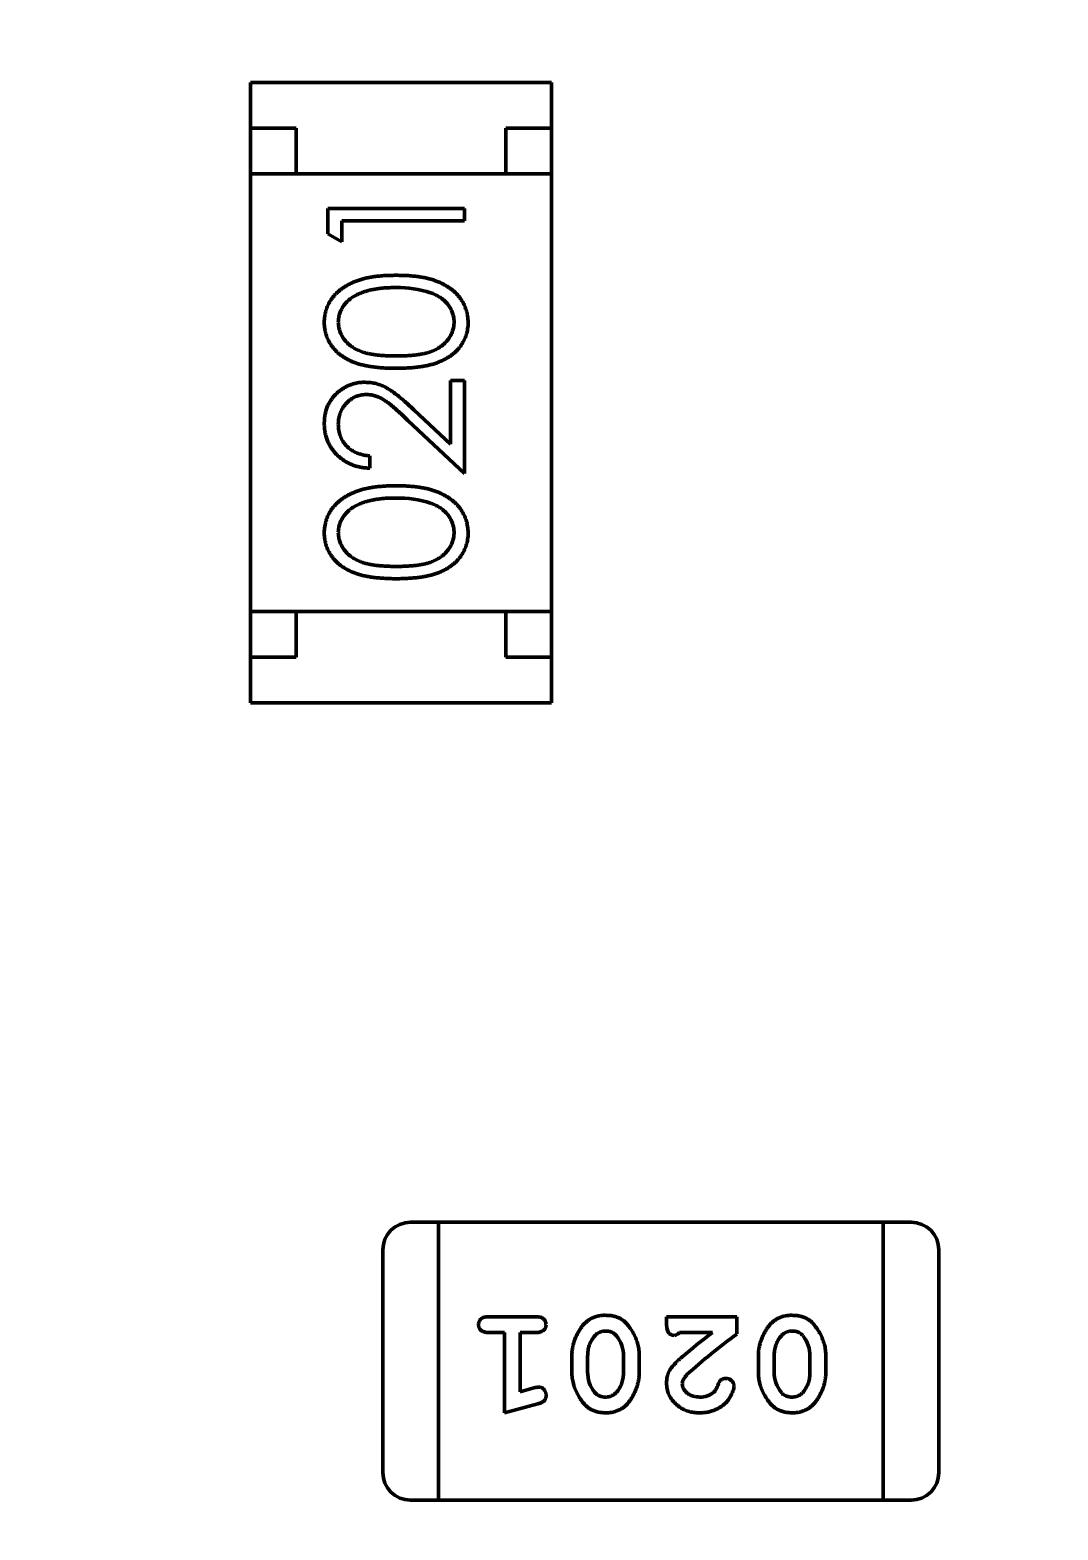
# Model space of a CAD drawing. Header units: millimetres. Extents: x 71 to 428, y 120 to 295.
# Drawn here: x 355.406 to 356.533, y 226.928 to 228.572 of the extents above; entities that cross this region are included whole.
import ezdxf

# ---------------------------------------------------------------- set-up
doc = ezdxf.new("R2010")
doc.units = ezdxf.units.MM
doc.header["$LTSCALE"] = 0.75
doc.layers.add('Visible', color=7, linetype='Continuous', lineweight=50)
doc.layers.add('尺寸标注', color=3, linetype='Continuous')
doc.styles.get("Standard").update_dxf_attribs({"font": 'arial.ttf'})
doc.dimstyles.new('Dim-ISO-25', dxfattribs={"dimtxt": 3.5, "dimasz": 3.5, "dimexe": 2.1, "dimexo": 2.1, "dimgap": 1.4, "dimtad": 1, "dimzin": 12, "dimdsep": 46, "dimtxsty": 'Standard', "dimcen": 0, "dimazin": 3, "dimtp": 0.1, "dimtm": 0.1, "dimtfac": 0.714286, "dimtmove": 0, "dimatfit": 3, "dimfxl": 1, "dimtzin": 12, "dimarcsym": 0})

# ---------------------------------------------------------------- blocks, each defined once
blk = doc.blocks.new('*D139')
at = {"color": 0, "linetype": 'ByBlock', "lineweight": -2}
for p, q in [((354.8964, 258.3129), (354.8964, 264.5936)), ((384.4004, 221.7318), (384.4004, 264.5936)), ((384.4004, 262.4936), (354.8964, 262.4936))]:
    blk.add_line(p, q, dxfattribs=at)
at = {"color": 0, "linetype": 'ByBlock'}
for points in [[(354.8964, 262.4936), (358.3964, 263.0769), (358.3964, 261.9102)], [(384.4004, 262.4936), (380.9004, 263.0769), (380.9004, 261.9102)]]:
    blk.add_solid(points, dxfattribs=at)
at = {"layer": 'Defpoints', "color": 0, "linetype": 'ByBlock'}
for p in [(354.8964, 256.2129), (384.4004, 219.6318)]:
    blk.add_point(p, dxfattribs=at)
at = {"color": 0, "linetype": 'ByBlock', "lineweight": -2, "insert": (369.6484, 265.6806), "char_height": 3.5, "attachment_point": 5}
blk.add_mtext('\\A0;29.5', dxfattribs=at)

msp = doc.modelspace()

# ---------------------------------------------------------------- linework, layer by layer
at = {"layer": 'Visible'}
for p, q in [((355.9781, 228.5148), (355.6481, 228.5148)), ((355.6481, 228.5148), (355.6481, 228.4648)), ((355.9781, 228.5148), (355.9781, 228.4648)), ((355.6481, 228.4648), (355.6481, 228.4148)), ((355.6981, 228.4648), (355.6481, 228.4648)), ((355.6981, 228.4148), (355.6981, 228.4648)), ((355.9281, 228.4648), (355.9281, 228.4148)), ((355.9781, 228.4648), (355.9281, 228.4648)), ((355.9781, 228.4148), (355.9781, 228.4648)), ((355.6481, 228.4148), (355.9781, 228.4148)), ((355.6481, 228.4148), (355.6481, 227.9348)), ((355.9281, 228.4148), (355.6981, 228.4148)), ((355.9781, 228.4148), (355.9781, 227.9348)), ((355.7328, 228.3766), (355.8828, 228.3766)), ((355.7328, 228.3489), (355.7328, 228.3766)), ((355.8828, 228.3766), (355.8828, 228.3631)), ((355.7482, 228.3631), (355.7482, 228.3401)), ((355.8828, 228.3631), (355.7482, 228.3631)), ((355.7482, 228.3401), (355.7328, 228.3489)), ((355.8674, 228.1881), (355.8828, 228.1881)), ((355.8674, 228.1183), (355.8674, 228.1881)), ((355.8828, 228.1881), (355.8828, 228.0862)), ((355.8828, 228.0862), (355.8207, 228.1444)), ((355.8273, 228.1559), (355.8674, 228.1183)), ((355.7789, 228.1054), (355.7789, 228.092)), ((355.6481, 227.9348), (355.6481, 227.8848)), ((355.6481, 227.9348), (355.9781, 227.9348)), ((355.9281, 227.9348), (355.6981, 227.9348)), ((355.6981, 227.8848), (355.6981, 227.9348)), ((355.9281, 227.9348), (355.9281, 227.8848)), ((355.9781, 227.8848), (355.9781, 227.9348)), ((355.6481, 227.8348), (355.6481, 227.8848)), ((355.6481, 227.8848), (355.6981, 227.8848)), ((355.9281, 227.8848), (355.9781, 227.8848)), ((355.9781, 227.8348), (355.9781, 227.8848)), ((355.9781, 227.8348), (355.6481, 227.8348)), ((355.8541, 227.2652), (355.8236, 227.2652)), ((355.8541, 227.2347), (355.8541, 227.2652)), ((356.3418, 227.2652), (355.8541, 227.2652)), ((355.8541, 227.2652), (355.8541, 227.2347)), ((356.3418, 227.2652), (356.3418, 227.2347)), ((356.3418, 227.2652), (356.3418, 227.2347)), ((356.3723, 227.2652), (356.3418, 227.2652)), ((355.7931, 227.2347), (355.7931, 226.9908)), ((355.8541, 227.2347), (355.8541, 226.9908)), ((355.8541, 226.9908), (355.8541, 227.2347)), ((356.3418, 226.9908), (356.3418, 227.2347)), ((356.3418, 226.9908), (356.3418, 227.2347)), ((356.4027, 226.9908), (356.4027, 227.2347)), ((355.9092, 227.1615), (355.9611, 227.1615)), ((356.1042, 227.1615), (356.1813, 227.1615)), ((356.1042, 227.1537), (356.1042, 227.1615)), ((356.1813, 227.1615), (356.1813, 227.1426)), ((355.9265, 227.1442), (355.9092, 227.1442)), ((355.9265, 227.0561), (355.9265, 227.1442)), ((355.9438, 227.1442), (355.9438, 227.0793)), ((355.9611, 227.1442), (355.9438, 227.1442)), ((356.1546, 227.1442), (356.1184, 227.1442)), ((356.0004, 227.1007), (356.0004, 227.1185)), ((356.0177, 227.101), (356.0177, 227.1182)), ((356.057, 227.1182), (356.057, 227.101)), ((356.0743, 227.1185), (356.0743, 227.1007)), ((356.2049, 227.1007), (356.2049, 227.1185)), ((356.2222, 227.101), (356.2222, 227.1182)), ((356.2615, 227.1182), (356.2615, 227.101)), ((356.2788, 227.1185), (356.2788, 227.1007)), ((355.9438, 227.0793), (355.9588, 227.0834)), ((355.963, 227.066), (355.9265, 227.0561)), ((355.8541, 226.9604), (355.8541, 226.9908)), ((355.8541, 226.9908), (355.8541, 226.9604)), ((356.3418, 226.9908), (356.3418, 226.9604)), ((356.3418, 226.9908), (356.3418, 226.9604)), ((355.8236, 226.9604), (355.8541, 226.9604)), ((355.8541, 226.9604), (356.3418, 226.9604)), ((356.3418, 226.9604), (356.3723, 226.9604))]:
    msp.add_line(p, q, dxfattribs=at)
at = {"layer": 'Visible', "extrusion": (0, 0, -1)}
msp.add_circle((-354.8964, 204.496), 47.93, dxfattribs=at)
at = {"layer": 'Visible'}
for centre, radius, start, end in [((355.8104, 228.1787), 0.1113, 71.6443, 91.3671), ((355.8104, 227.948), 0.1113, 71.6443, 91.3671), ((356.0225, 227.1189), 0.0345, 358.9143, 38.8744), ((356.7156, 226.4123), 0.9222, 127.4735, 130.1522), ((356.5779, 226.5985), 0.6732, 126.0869, 132.1374), ((356.227, 227.1189), 0.0345, 358.9143, 38.8744), ((356.0525, 227.1004), 0.0348, 178.967, 218.4954), ((356.257, 227.1004), 0.0348, 178.967, 218.4954), ((355.9659, 227.0609), 0.0236, 94.1731, 107.5488), ((355.8236, 226.9908), 0.0305, 180, 270), ((356.3723, 226.9908), 0.0305, 270, 0)]:
    msp.add_arc(centre, radius, start, end, dxfattribs=at)
at = {"layer": 'Visible', "extrusion": (0, 0, -1)}
for centre, start, end in [((-355.8236, 227.2347), 360, 90), ((-356.3723, 227.2347), 90, 180)]:
    msp.add_arc(centre, 0.0305, start, end, dxfattribs=at)
at = {"layer": 'Visible'}
for points, knots in [([(355.7289, 228.2518), (355.729, 228.2529), (355.729, 228.2553), (355.7294, 228.2588), (355.7301, 228.2623), (355.731, 228.2656), (355.7322, 228.2688), (355.7336, 228.272), (355.7353, 228.2751), (355.7373, 228.2781), (355.7396, 228.281), (355.7421, 228.2837), (355.7449, 228.2862), (355.7479, 228.2887), (355.7512, 228.2909), (355.7547, 228.293), (355.7586, 228.2949), (355.7627, 228.2968), (355.7671, 228.2983), (355.7718, 228.2998), (355.777, 228.3009), (355.7824, 228.3019), (355.7883, 228.3026), (355.7945, 228.3032), (355.801, 228.3034), (355.8055, 228.3035), (355.8078, 228.3035)], [0, 0, 0, 0, 0.033788, 0.067194, 0.099862, 0.132567, 0.165151, 0.197913, 0.231319, 0.265083, 0.299255, 0.334399, 0.369943, 0.406284, 0.444064, 0.482998, 0.523354, 0.565537, 0.609613, 0.656391, 0.705885, 0.758325, 0.813832, 0.872795, 0.934722, 1, 1, 1, 1]), ([(355.8078, 228.2901), (355.806, 228.29), (355.8025, 228.29), (355.7973, 228.2898), (355.7924, 228.2894), (355.7877, 228.2889), (355.7833, 228.2881), (355.7791, 228.2873), (355.7752, 228.2862), (355.7716, 228.2851), (355.7681, 228.2838), (355.765, 228.2823), (355.762, 228.2807), (355.7593, 228.2791), (355.7568, 228.2773), (355.7546, 228.2753), (355.7526, 228.2733), (355.7503, 228.2704), (355.748, 228.2666), (355.7458, 228.262), (355.7446, 228.2571), (355.7444, 228.2538), (355.7443, 228.2522)], [0, 0, 0, 0, 0.065681, 0.128486, 0.188175, 0.245106, 0.299448, 0.350823, 0.399942, 0.446672, 0.491255, 0.533376, 0.573853, 0.612526, 0.649597, 0.685532, 0.720106, 0.753838, 0.818925, 0.880493, 0.940311, 1, 1, 1, 1]), ([(355.8078, 228.3035), (355.8101, 228.3035), (355.8146, 228.3034), (355.8211, 228.3032), (355.8273, 228.3026), (355.8331, 228.3019), (355.8386, 228.301), (355.8437, 228.2998), (355.8484, 228.2985), (355.8528, 228.2968), (355.8569, 228.2951), (355.8607, 228.2931), (355.8642, 228.2911), (355.8675, 228.2888), (355.8706, 228.2864), (355.8734, 228.2838), (355.8759, 228.2811), (355.8782, 228.2782), (355.8801, 228.2752), (355.8819, 228.2721), (355.8833, 228.2689), (355.8845, 228.2656), (355.8855, 228.2623), (355.8861, 228.2588), (355.8866, 228.2553), (355.8866, 228.2529), (355.8866, 228.2518)], [0, 0, 0, 0, 0.065063, 0.126773, 0.185516, 0.240765, 0.29298, 0.34225, 0.388919, 0.432776, 0.474628, 0.514775, 0.553606, 0.591426, 0.628028, 0.663804, 0.698984, 0.733591, 0.767628, 0.801208, 0.834264, 0.866981, 0.89972, 0.932702, 0.966176, 1, 1, 1, 1]), ([(355.8712, 228.2522), (355.8712, 228.2539), (355.871, 228.2572), (355.8697, 228.262), (355.8677, 228.2667), (355.8654, 228.2704), (355.8631, 228.2732), (355.8612, 228.2752), (355.8591, 228.2771), (355.8568, 228.2788), (355.8542, 228.2804), (355.8515, 228.2819), (355.8486, 228.2832), (355.8465, 228.284), (355.8455, 228.2844)], [0, 0, 0, 0, 0.112813, 0.225394, 0.339595, 0.459675, 0.521735, 0.583926, 0.648174, 0.713881, 0.781004, 0.851451, 0.924051, 1, 1, 1, 1]), ([(355.8078, 228.2016), (355.8054, 228.2016), (355.8008, 228.2016), (355.794, 228.2019), (355.7876, 228.2025), (355.7816, 228.2031), (355.7761, 228.204), (355.771, 228.2051), (355.7663, 228.2064), (355.762, 228.2079), (355.758, 228.2095), (355.7543, 228.2114), (355.7509, 228.2134), (355.7476, 228.2155), (355.7447, 228.2179), (355.7419, 228.2203), (355.7395, 228.223), (355.7373, 228.2258), (355.7353, 228.2288), (355.7336, 228.2318), (355.7322, 228.2349), (355.731, 228.2381), (355.7301, 228.2414), (355.7294, 228.2448), (355.729, 228.2482), (355.729, 228.2506), (355.7289, 228.2518)], [0, 0, 0, 0, 0.068595, 0.133246, 0.194313, 0.251279, 0.304513, 0.354235, 0.400481, 0.443411, 0.484015, 0.523252, 0.561042, 0.5979, 0.633518, 0.668314, 0.702496, 0.736685, 0.770293, 0.803437, 0.835913, 0.86846, 0.900847, 0.933467, 0.966258, 1, 1, 1, 1]), ([(355.7443, 228.2522), (355.7444, 228.2505), (355.7446, 228.2472), (355.7458, 228.2423), (355.748, 228.2376), (355.7503, 228.2339), (355.7526, 228.231), (355.7545, 228.229), (355.7566, 228.2271), (355.759, 228.2254), (355.7615, 228.2237), (355.7642, 228.2222), (355.7671, 228.2209), (355.7702, 228.2196), (355.7736, 228.2185), (355.7774, 228.2176), (355.7815, 228.2168), (355.786, 228.2162), (355.7909, 228.2157), (355.7962, 228.2153), (355.8019, 228.2151), (355.8058, 228.2151), (355.8078, 228.2151)], [0, 0, 0, 0, 0.060387, 0.120883, 0.182755, 0.247811, 0.281299, 0.315088, 0.349702, 0.384857, 0.420966, 0.458511, 0.497175, 0.537602, 0.580503, 0.627468, 0.678388, 0.733983, 0.793747, 0.857714, 0.926698, 1, 1, 1, 1]), ([(355.8078, 228.2151), (355.8098, 228.2151), (355.8137, 228.2151), (355.8193, 228.2153), (355.8246, 228.2157), (355.8295, 228.2161), (355.834, 228.2168), (355.8381, 228.2176), (355.8419, 228.2185), (355.8453, 228.2196), (355.8484, 228.2208), (355.8513, 228.2222), (355.854, 228.2237), (355.8566, 228.2253), (355.8589, 228.2271), (355.861, 228.229), (355.8629, 228.231), (355.8652, 228.2339), (355.8676, 228.2376), (355.8697, 228.2424), (355.871, 228.2472), (355.8712, 228.2506), (355.8712, 228.2522)], [0, 0, 0, 0, 0.072951, 0.141584, 0.205926, 0.265301, 0.320597, 0.371817, 0.41879, 0.461699, 0.502134, 0.540804, 0.578181, 0.614297, 0.649678, 0.684299, 0.718359, 0.752081, 0.817652, 0.879722, 0.939966, 1, 1, 1, 1]), ([(355.8866, 228.2518), (355.8866, 228.2506), (355.8866, 228.2482), (355.8862, 228.2448), (355.8855, 228.2414), (355.8846, 228.2382), (355.8835, 228.235), (355.882, 228.2319), (355.8803, 228.2289), (355.8784, 228.2259), (355.8762, 228.2231), (355.8738, 228.2205), (355.871, 228.218), (355.8681, 228.2157), (355.8649, 228.2135), (355.8614, 228.2115), (355.8577, 228.2097), (355.8537, 228.208), (355.8493, 228.2065), (355.8446, 228.2051), (355.8395, 228.2041), (355.8339, 228.2032), (355.828, 228.2024), (355.8216, 228.202), (355.8149, 228.2016), (355.8102, 228.2016), (355.8078, 228.2016)], [0, 0, 0, 0, 0.033787, 0.066622, 0.099285, 0.131361, 0.163585, 0.196104, 0.228902, 0.262158, 0.295991, 0.330218, 0.36506, 0.400951, 0.43762, 0.475708, 0.515381, 0.556414, 0.599765, 0.646424, 0.696431, 0.749782, 0.806573, 0.867436, 0.931887, 1, 1, 1, 1]), ([(355.7289, 228.1409), (355.729, 228.1426), (355.729, 228.1458), (355.7297, 228.1505), (355.7307, 228.155), (355.7321, 228.1592), (355.7341, 228.1632), (355.7364, 228.167), (355.739, 228.1705), (355.7422, 228.1737), (355.7455, 228.1767), (355.7491, 228.1792), (355.7528, 228.1814), (355.7566, 228.1832), (355.7607, 228.1845), (355.7648, 228.1855), (355.7691, 228.1861), (355.772, 228.1862), (355.7735, 228.1862)], [0, 0, 0, 0, 0.069475, 0.136517, 0.200789, 0.26383, 0.325735, 0.387291, 0.449509, 0.512968, 0.576275, 0.63758, 0.697903, 0.757172, 0.816599, 0.876653, 0.93729, 1, 1, 1, 1]), ([(355.7735, 228.1862), (355.7756, 228.1861), (355.7798, 228.186), (355.7858, 228.1848), (355.7917, 228.1829), (355.7965, 228.1805), (355.8003, 228.1782), (355.8035, 228.1761), (355.8069, 228.1736), (355.8105, 228.1708), (355.8143, 228.1676), (355.8185, 228.164), (355.8228, 228.1601), (355.8258, 228.1573), (355.8273, 228.1559)], [0, 0, 0, 0, 0.098702, 0.195672, 0.292422, 0.391343, 0.444462, 0.504229, 0.570352, 0.642546, 0.722288, 0.807921, 0.90047, 1, 1, 1, 1]), ([(355.7747, 228.1728), (355.7737, 228.1727), (355.7717, 228.1727), (355.7687, 228.1722), (355.7659, 228.1715), (355.7631, 228.1705), (355.7605, 228.1691), (355.758, 228.1675), (355.7555, 228.1656), (355.7533, 228.1634), (355.7512, 228.1609), (355.7493, 228.1584), (355.7478, 228.1557), (355.7465, 228.1528), (355.7455, 228.1499), (355.7448, 228.1468), (355.7444, 228.1435), (355.7444, 228.1413), (355.7443, 228.1402)], [0, 0, 0, 0, 0.061965, 0.122122, 0.180988, 0.239933, 0.299906, 0.359989, 0.421776, 0.486576, 0.551535, 0.615018, 0.677259, 0.73973, 0.80305, 0.866495, 0.931973, 1, 1, 1, 1]), ([(355.8207, 228.1444), (355.8192, 228.1458), (355.8164, 228.1485), (355.8122, 228.1524), (355.8084, 228.1558), (355.8049, 228.1589), (355.8016, 228.1616), (355.7986, 228.1639), (355.796, 228.1658), (355.7928, 228.1679), (355.789, 228.1698), (355.7844, 228.1715), (355.7796, 228.1726), (355.7764, 228.1727), (355.7747, 228.1728)], [0, 0, 0, 0, 0.110803, 0.212829, 0.306101, 0.390647, 0.466924, 0.534481, 0.593587, 0.644557, 0.7362, 0.825024, 0.911986, 1, 1, 1, 1]), ([(355.7789, 228.092), (355.7771, 228.0921), (355.7736, 228.0922), (355.7685, 228.0931), (355.7636, 228.0942), (355.759, 228.0958), (355.7546, 228.0979), (355.7505, 228.1003), (355.7466, 228.1032), (355.743, 228.1064), (355.7396, 228.11), (355.7368, 228.1138), (355.7344, 228.1178), (355.7324, 228.122), (355.7308, 228.1265), (355.7297, 228.1311), (355.729, 228.1359), (355.729, 228.1392), (355.7289, 228.1409)], [0, 0, 0, 0, 0.068791, 0.135103, 0.198979, 0.261904, 0.323495, 0.385195, 0.446969, 0.509765, 0.572251, 0.633405, 0.693251, 0.752583, 0.812579, 0.873275, 0.93555, 1, 1, 1, 1]), ([(355.7443, 228.1402), (355.7444, 228.139), (355.7444, 228.1367), (355.7448, 228.1334), (355.7456, 228.1301), (355.7466, 228.1271), (355.7478, 228.1241), (355.7494, 228.1213), (355.7513, 228.1187), (355.7534, 228.1163), (355.7558, 228.114), (355.7584, 228.112), (355.7613, 228.1103), (355.7643, 228.1087), (355.7677, 228.1075), (355.7712, 228.1066), (355.775, 228.1058), (355.7776, 228.1056), (355.7789, 228.1054)], [0, 0, 0, 0, 0.064439, 0.126547, 0.186887, 0.245878, 0.304041, 0.362191, 0.420976, 0.48066, 0.5406, 0.600689, 0.661936, 0.724443, 0.789038, 0.856314, 0.926352, 1, 1, 1, 1]), ([(355.7289, 228.021), (355.729, 228.0222), (355.729, 228.0246), (355.7294, 228.0281), (355.7301, 228.0315), (355.731, 228.0348), (355.7322, 228.0381), (355.7336, 228.0412), (355.7353, 228.0443), (355.7373, 228.0473), (355.7396, 228.0502), (355.7421, 228.0529), (355.7449, 228.0555), (355.7479, 228.0579), (355.7512, 228.0601), (355.7547, 228.0623), (355.7586, 228.0642), (355.7627, 228.066), (355.7671, 228.0676), (355.7718, 228.069), (355.777, 228.0701), (355.7824, 228.0711), (355.7883, 228.0718), (355.7945, 228.0724), (355.801, 228.0727), (355.8055, 228.0727), (355.8078, 228.0728)], [0, 0, 0, 0, 0.033788, 0.067194, 0.099862, 0.132567, 0.165151, 0.197913, 0.231319, 0.265083, 0.299255, 0.334399, 0.369943, 0.406284, 0.444064, 0.482998, 0.523354, 0.565537, 0.609613, 0.656391, 0.705885, 0.758325, 0.813832, 0.872795, 0.934722, 1, 1, 1, 1]), ([(355.8078, 228.0593), (355.806, 228.0593), (355.8025, 228.0592), (355.7973, 228.0591), (355.7924, 228.0586), (355.7877, 228.0581), (355.7833, 228.0573), (355.7791, 228.0565), (355.7752, 228.0555), (355.7716, 228.0543), (355.7681, 228.053), (355.765, 228.0515), (355.762, 228.05), (355.7593, 228.0483), (355.7568, 228.0465), (355.7546, 228.0445), (355.7526, 228.0425), (355.7503, 228.0396), (355.748, 228.0359), (355.7458, 228.0312), (355.7446, 228.0264), (355.7444, 228.0231), (355.7443, 228.0214)], [0, 0, 0, 0, 0.065681, 0.128486, 0.188175, 0.245106, 0.299448, 0.350823, 0.399942, 0.446672, 0.491255, 0.533376, 0.573853, 0.612526, 0.649597, 0.685532, 0.720106, 0.753838, 0.818925, 0.880493, 0.940311, 1, 1, 1, 1]), ([(355.8078, 228.0728), (355.8101, 228.0727), (355.8146, 228.0727), (355.8211, 228.0724), (355.8273, 228.0718), (355.8331, 228.0711), (355.8386, 228.0702), (355.8437, 228.069), (355.8484, 228.0677), (355.8528, 228.0661), (355.8569, 228.0643), (355.8607, 228.0624), (355.8642, 228.0603), (355.8675, 228.058), (355.8706, 228.0556), (355.8734, 228.053), (355.8759, 228.0503), (355.8782, 228.0474), (355.8801, 228.0444), (355.8819, 228.0413), (355.8833, 228.0381), (355.8845, 228.0349), (355.8855, 228.0315), (355.8861, 228.0281), (355.8866, 228.0246), (355.8866, 228.0222), (355.8866, 228.021)], [0, 0, 0, 0, 0.065063, 0.126773, 0.185516, 0.240765, 0.29298, 0.34225, 0.388919, 0.432776, 0.474628, 0.514775, 0.553606, 0.591426, 0.628028, 0.663804, 0.698984, 0.733591, 0.767628, 0.801208, 0.834264, 0.866981, 0.89972, 0.932702, 0.966176, 1, 1, 1, 1]), ([(355.8712, 228.0214), (355.8712, 228.0231), (355.871, 228.0264), (355.8697, 228.0313), (355.8677, 228.036), (355.8654, 228.0397), (355.8631, 228.0425), (355.8612, 228.0445), (355.8591, 228.0463), (355.8568, 228.0481), (355.8542, 228.0497), (355.8515, 228.0511), (355.8486, 228.0525), (355.8465, 228.0532), (355.8455, 228.0536)], [0, 0, 0, 0, 0.112813, 0.225394, 0.339595, 0.459675, 0.521735, 0.583926, 0.648174, 0.713881, 0.781004, 0.851451, 0.924051, 1, 1, 1, 1]), ([(355.8078, 227.9708), (355.8054, 227.9708), (355.8008, 227.9709), (355.794, 227.9712), (355.7876, 227.9717), (355.7816, 227.9724), (355.7761, 227.9732), (355.771, 227.9743), (355.7663, 227.9756), (355.762, 227.9771), (355.758, 227.9788), (355.7543, 227.9806), (355.7509, 227.9826), (355.7476, 227.9848), (355.7447, 227.9871), (355.7419, 227.9896), (355.7395, 227.9922), (355.7373, 227.995), (355.7353, 227.998), (355.7336, 228.001), (355.7322, 228.0041), (355.731, 228.0074), (355.7301, 228.0106), (355.7294, 228.014), (355.729, 228.0175), (355.729, 228.0198), (355.7289, 228.021)], [0, 0, 0, 0, 0.068595, 0.133246, 0.194313, 0.251279, 0.304513, 0.354235, 0.400481, 0.443411, 0.484015, 0.523252, 0.561042, 0.5979, 0.633518, 0.668314, 0.702496, 0.736685, 0.770293, 0.803437, 0.835913, 0.86846, 0.900847, 0.933467, 0.966258, 1, 1, 1, 1]), ([(355.7443, 228.0214), (355.7444, 228.0198), (355.7446, 228.0165), (355.7458, 228.0116), (355.748, 228.0068), (355.7503, 228.0031), (355.7526, 228.0002), (355.7545, 227.9982), (355.7566, 227.9963), (355.759, 227.9946), (355.7615, 227.993), (355.7642, 227.9915), (355.7671, 227.9901), (355.7702, 227.9889), (355.7736, 227.9878), (355.7774, 227.9869), (355.7815, 227.986), (355.786, 227.9854), (355.7909, 227.9849), (355.7962, 227.9846), (355.8019, 227.9843), (355.8058, 227.9843), (355.8078, 227.9843)], [0, 0, 0, 0, 0.060387, 0.120883, 0.182755, 0.247811, 0.281299, 0.315088, 0.349702, 0.384857, 0.420966, 0.458511, 0.497175, 0.537602, 0.580503, 0.627468, 0.678388, 0.733983, 0.793747, 0.857714, 0.926698, 1, 1, 1, 1]), ([(355.8078, 227.9843), (355.8098, 227.9843), (355.8137, 227.9843), (355.8193, 227.9846), (355.8246, 227.9849), (355.8295, 227.9854), (355.834, 227.9861), (355.8381, 227.9868), (355.8419, 227.9877), (355.8453, 227.9888), (355.8484, 227.9901), (355.8513, 227.9914), (355.854, 227.9929), (355.8566, 227.9945), (355.8589, 227.9963), (355.861, 227.9982), (355.8629, 228.0003), (355.8652, 228.0031), (355.8676, 228.0069), (355.8697, 228.0116), (355.871, 228.0165), (355.8712, 228.0198), (355.8712, 228.0214)], [0, 0, 0, 0, 0.072951, 0.141584, 0.205926, 0.265301, 0.320597, 0.371817, 0.41879, 0.461699, 0.502134, 0.540804, 0.578181, 0.614297, 0.649678, 0.684299, 0.718359, 0.752081, 0.817652, 0.879722, 0.939966, 1, 1, 1, 1]), ([(355.8866, 228.021), (355.8866, 228.0198), (355.8866, 228.0175), (355.8862, 228.014), (355.8855, 228.0107), (355.8846, 228.0074), (355.8835, 228.0042), (355.882, 228.0011), (355.8803, 227.9981), (355.8784, 227.9952), (355.8762, 227.9924), (355.8738, 227.9897), (355.871, 227.9872), (355.8681, 227.9849), (355.8649, 227.9828), (355.8614, 227.9807), (355.8577, 227.9789), (355.8537, 227.9772), (355.8493, 227.9757), (355.8446, 227.9744), (355.8395, 227.9733), (355.8339, 227.9724), (355.828, 227.9717), (355.8216, 227.9712), (355.8149, 227.9709), (355.8102, 227.9708), (355.8078, 227.9708)], [0, 0, 0, 0, 0.033787, 0.066622, 0.099285, 0.131361, 0.163585, 0.196104, 0.228902, 0.262158, 0.295991, 0.330218, 0.36506, 0.400951, 0.43762, 0.475708, 0.515381, 0.556414, 0.599765, 0.646424, 0.696431, 0.749782, 0.806573, 0.867436, 0.931887, 1, 1, 1, 1]), ([(355.8981, 227.1529), (355.8982, 227.1535), (355.8982, 227.1547), (355.8987, 227.1563), (355.8996, 227.1579), (355.9007, 227.1592), (355.9023, 227.1603), (355.9043, 227.161), (355.9066, 227.1615), (355.9083, 227.1615), (355.9092, 227.1615)], [0, 0, 0, 0, 0.00000180137, 0.00000349589, 0.00000515538, 0.00000687211, 0.0000086808, 0.0000106835, 0.00001300762, 0.0000156532, 0.0000156532, 0.0000156532, 0.0000156532]), ([(355.9611, 227.1615), (355.962, 227.1615), (355.9636, 227.1615), (355.966, 227.161), (355.9679, 227.1603), (355.9695, 227.1592), (355.9706, 227.1579), (355.9715, 227.1563), (355.972, 227.1547), (355.972, 227.1535), (355.9721, 227.1529)], [0, 0, 0, 0, 0.00000267139, 0.0000050182, 0.00000704044, 0.00000888684, 0.00001060418, 0.00001227988, 0.00001399093, 0.00001580988, 0.00001580988, 0.00001580988, 0.00001580988]), ([(356.0004, 227.1185), (356.0004, 227.1198), (356.0005, 227.1224), (356.0009, 227.1263), (356.0017, 227.1301), (356.0027, 227.1339), (356.0041, 227.1377), (356.0057, 227.1414), (356.0077, 227.1451), (356.0099, 227.1487), (356.0124, 227.1521), (356.0152, 227.155), (356.0182, 227.1575), (356.0215, 227.1596), (356.0251, 227.1612), (356.0289, 227.1623), (356.033, 227.163), (356.0358, 227.1631), (356.0373, 227.1631)], [0, 0, 0, 0, 0.00000392684, 0.00000785143, 0.00001177672, 0.00001571618, 0.00001972871, 0.00002380569, 0.00002796783, 0.00003225561, 0.00003649073, 0.00004054073, 0.00004446857, 0.0000483457, 0.00005223474, 0.00005622497, 0.00006035531, 0.00006470459, 0.00006470459, 0.00006470459, 0.00006470459]), ([(356.0373, 227.1631), (356.0389, 227.163), (356.0421, 227.163), (356.0467, 227.1621), (356.0509, 227.1608), (356.0541, 227.1592), (356.0564, 227.1576), (356.0582, 227.1562), (356.0599, 227.1545), (356.0616, 227.1527), (356.0632, 227.1505), (356.0648, 227.1482), (356.0665, 227.1457), (356.068, 227.143), (356.0695, 227.1401), (356.0708, 227.1371), (356.0719, 227.1341), (356.0728, 227.1311), (356.0735, 227.128), (356.074, 227.1249), (356.0743, 227.1217), (356.0743, 227.1196), (356.0743, 227.1185)], [0, 0, 0, 0, 0.00000497342, 0.0000096394, 0.00001402095, 0.00001825168, 0.00002037965, 0.00002265599, 0.00002504403, 0.00002759278, 0.00003028011, 0.00003314629, 0.00003618373, 0.00003942054, 0.00004270743, 0.0000459775, 0.00004918291, 0.00005238891, 0.00005556952, 0.00005878627, 0.00006197839, 0.00006523258, 0.00006523258, 0.00006523258, 0.00006523258]), ([(356.2049, 227.1185), (356.2049, 227.1198), (356.205, 227.1224), (356.2054, 227.1263), (356.2062, 227.1301), (356.2072, 227.1339), (356.2086, 227.1377), (356.2103, 227.1414), (356.2122, 227.1451), (356.2144, 227.1487), (356.2169, 227.1521), (356.2197, 227.155), (356.2227, 227.1575), (356.226, 227.1596), (356.2296, 227.1612), (356.2334, 227.1623), (356.2375, 227.163), (356.2404, 227.1631), (356.2418, 227.1631)], [0, 0, 0, 0, 0.00000392684, 0.00000785143, 0.00001177672, 0.00001571618, 0.00001972871, 0.00002380569, 0.00002796783, 0.00003225561, 0.00003649073, 0.00004054073, 0.00004446857, 0.0000483457, 0.00005223474, 0.00005622497, 0.00006035531, 0.00006470459, 0.00006470459, 0.00006470459, 0.00006470459]), ([(356.2418, 227.1631), (356.2434, 227.163), (356.2466, 227.163), (356.2512, 227.1621), (356.2554, 227.1608), (356.2586, 227.1592), (356.2609, 227.1576), (356.2627, 227.1562), (356.2644, 227.1545), (356.2661, 227.1527), (356.2677, 227.1505), (356.2694, 227.1482), (356.271, 227.1457), (356.2726, 227.143), (356.274, 227.1401), (356.2753, 227.1371), (356.2764, 227.1341), (356.2773, 227.1311), (356.278, 227.128), (356.2785, 227.1249), (356.2788, 227.1217), (356.2788, 227.1196), (356.2788, 227.1185)], [0, 0, 0, 0, 0.00000497342, 0.0000096394, 0.00001402095, 0.00001825168, 0.00002037965, 0.00002265599, 0.00002504403, 0.00002759278, 0.00003028011, 0.00003314629, 0.00003618373, 0.00003942054, 0.00004270743, 0.0000459775, 0.00004918291, 0.00005238891, 0.00005556952, 0.00005878627, 0.00006197839, 0.00006523258, 0.00006523258, 0.00006523258, 0.00006523258]), ([(355.9092, 227.1442), (355.9083, 227.1442), (355.9066, 227.1443), (355.9042, 227.1447), (355.9023, 227.1455), (355.9007, 227.1466), (355.8996, 227.1479), (355.8987, 227.1494), (355.8982, 227.1511), (355.8982, 227.1523), (355.8981, 227.1529)], [0, 0, 0, 0, 0.00000266875, 0.00000501324, 0.00000704249, 0.00000886703, 0.0000105988, 0.00001225146, 0.00001396082, 0.00001577798, 0.00001577798, 0.00001577798, 0.00001577798]), ([(355.9721, 227.1529), (355.972, 227.1523), (355.972, 227.1511), (355.9715, 227.1494), (355.9706, 227.1479), (355.9695, 227.1466), (355.9679, 227.1455), (355.966, 227.1447), (355.9636, 227.1443), (355.962, 227.1442), (355.9611, 227.1442)], [0, 0, 0, 0, 0.00000181765, 0.00000352748, 0.00000518059, 0.00000689671, 0.00000874178, 0.00001077158, 0.00001311671, 0.00001578619, 0.00001578619, 0.00001578619, 0.00001578619]), ([(356.0177, 227.1182), (356.0177, 227.1193), (356.0178, 227.1213), (356.0181, 227.1244), (356.0187, 227.1273), (356.0195, 227.1301), (356.0205, 227.1328), (356.0218, 227.1353), (356.0232, 227.1378), (356.0244, 227.1392), (356.025, 227.14)], [0, 0, 0, 0, 0.00000318535, 0.00000626171, 0.00000925226, 0.0000121569, 0.00001503035, 0.00001784417, 0.00002067944, 0.00002351696, 0.00002351696, 0.00002351696, 0.00002351696]), ([(356.025, 227.14), (356.0253, 227.1404), (356.0261, 227.1414), (356.0275, 227.1425), (356.0289, 227.1435), (356.0304, 227.1444), (356.032, 227.145), (356.0337, 227.1455), (356.0354, 227.1457), (356.0366, 227.1458), (356.0372, 227.1458)], [0, 0, 0, 0, 0.0000018202, 0.00000358945, 0.00000532878, 0.00000700563, 0.00000871996, 0.00001041883, 0.00001217822, 0.00001401743, 0.00001401743, 0.00001401743, 0.00001401743]), ([(356.0372, 227.1458), (356.0392, 227.1458), (356.0414, 227.1457), (356.0452, 227.144), (356.0461, 227.1435), (356.048, 227.142), (356.0487, 227.1413), (356.0494, 227.1405)], [-0.001302871, -0.001302871, -0.001302871, -0.001302871, -0.000568367, -0.000568367, -0.000303346, -0.000303346, 0, 0, 0, 0]), ([(356.1129, 227.1411), (356.1122, 227.1411), (356.111, 227.1412), (356.1093, 227.1417), (356.1078, 227.1426), (356.1065, 227.1439), (356.1054, 227.1457), (356.1047, 227.1479), (356.1043, 227.1506), (356.1042, 227.1526), (356.1042, 227.1537)], [0, 0, 0, 0, 0.00000187764, 0.00000361327, 0.00000531251, 0.0000070813, 0.00000902226, 0.00001129545, 0.00001397833, 0.00001713871, 0.00001713871, 0.00001713871, 0.00001713871]), ([(356.1184, 227.1442), (356.1179, 227.1437), (356.1171, 227.1429), (356.1156, 227.1419), (356.1143, 227.1412), (356.1133, 227.1411), (356.1129, 227.1411)], [0, 0, 0, 0, 0.000001979447, 0.000003689122, 0.000005162448, 0.000006502727, 0.000006502727, 0.000006502727, 0.000006502727]), ([(356.2222, 227.1182), (356.2222, 227.1193), (356.2223, 227.1213), (356.2226, 227.1244), (356.2232, 227.1273), (356.224, 227.1301), (356.225, 227.1328), (356.2263, 227.1353), (356.2277, 227.1378), (356.2289, 227.1392), (356.2295, 227.14)], [0, 0, 0, 0, 0.00000318535, 0.00000626171, 0.00000925226, 0.0000121569, 0.00001503035, 0.00001784417, 0.00002067944, 0.00002351696, 0.00002351696, 0.00002351696, 0.00002351696]), ([(356.2295, 227.14), (356.2299, 227.1404), (356.2306, 227.1414), (356.232, 227.1425), (356.2334, 227.1435), (356.2349, 227.1444), (356.2365, 227.145), (356.2382, 227.1455), (356.2399, 227.1457), (356.2411, 227.1458), (356.2418, 227.1458)], [0, 0, 0, 0, 0.0000018202, 0.00000358945, 0.00000532878, 0.00000700563, 0.00000871996, 0.00001041883, 0.00001217822, 0.00001401743, 0.00001401743, 0.00001401743, 0.00001401743]), ([(356.2418, 227.1458), (356.2435, 227.1458), (356.2459, 227.1457), (356.2497, 227.144), (356.2507, 227.1435), (356.2525, 227.142), (356.2532, 227.1413), (356.2539, 227.1405)], [-0.00130772, -0.00130772, -0.00130772, -0.00130772, -0.000568367, -0.000568367, -0.000303346, -0.000303346, 0, 0, 0, 0]), ([(356.1042, 227.0889), (356.1043, 227.09), (356.1043, 227.0923), (356.1049, 227.0956), (356.1058, 227.0987), (356.1069, 227.1013), (356.108, 227.1033), (356.1091, 227.105), (356.1104, 227.1067), (356.1121, 227.1086), (356.1139, 227.1106), (356.116, 227.1127), (356.1184, 227.1149), (356.1201, 227.1164), (356.121, 227.1172)], [0, 0, 0, 0, 0.00000342014, 0.00000675686, 0.0000100548, 0.00001336016, 0.00001511038, 0.00001710808, 0.00001935068, 0.00002182599, 0.00002457522, 0.00002758559, 0.00003084269, 0.00003438436, 0.00003438436, 0.00003438436, 0.00003438436]), ([(356.0375, 227.0561), (356.0359, 227.0562), (356.0327, 227.0563), (356.0282, 227.0571), (356.024, 227.0584), (356.0209, 227.06), (356.0185, 227.0615), (356.0168, 227.063), (356.015, 227.0646), (356.0133, 227.0665), (356.0117, 227.0686), (356.01, 227.0709), (356.0084, 227.0735), (356.0068, 227.0762), (356.0053, 227.0791), (356.004, 227.082), (356.0029, 227.085), (356.002, 227.0881), (356.0013, 227.0912), (356.0007, 227.0943), (356.0005, 227.0975), (356.0004, 227.0997), (356.0004, 227.1007)], [0, 0, 0, 0, 0.0000049509, 0.00000956577, 0.00001394934, 0.00001814864, 0.00002029821, 0.00002254065, 0.00002494766, 0.00002747925, 0.00003018326, 0.00003308541, 0.00003612424, 0.00003937499, 0.00004267473, 0.00004595618, 0.00004918637, 0.00005240085, 0.00005560716, 0.00005880481, 0.00006204786, 0.00006530354, 0.00006530354, 0.00006530354, 0.00006530354]), ([(356.0743, 227.1007), (356.0743, 227.0994), (356.0742, 227.0968), (356.0738, 227.093), (356.0731, 227.0891), (356.072, 227.0853), (356.0707, 227.0816), (356.069, 227.0779), (356.0671, 227.0742), (356.0649, 227.0706), (356.0624, 227.0672), (356.0596, 227.0642), (356.0566, 227.0617), (356.0533, 227.0596), (356.0497, 227.0581), (356.0459, 227.0569), (356.0418, 227.0562), (356.039, 227.0562), (356.0375, 227.0561)], [0, 0, 0, 0, 0.00000392332, 0.00000781989, 0.00001171272, 0.00001567896, 0.00001965637, 0.0000237297, 0.00002787662, 0.00003216055, 0.00003639187, 0.00004045616, 0.00004438048, 0.00004824611, 0.00005213167, 0.00005611832, 0.00006024496, 0.00006456571, 0.00006456571, 0.00006456571, 0.00006456571]), ([(356.057, 227.101), (356.057, 227.0999), (356.0569, 227.0979), (356.0566, 227.0948), (356.0561, 227.0919), (356.0552, 227.0891), (356.0543, 227.0864), (356.053, 227.0839), (356.0515, 227.0815), (356.0504, 227.08), (356.0498, 227.0792)], [0, 0, 0, 0, 0.00000318492, 0.00000626087, 0.00000925103, 0.00001217896, 0.00001502895, 0.00001784239, 0.00002067728, 0.00002351442, 0.00002351442, 0.00002351442, 0.00002351442]), ([(356.1409, 227.0561), (356.1396, 227.0561), (356.137, 227.0562), (356.1332, 227.0566), (356.1297, 227.0574), (356.1262, 227.0584), (356.123, 227.0598), (356.12, 227.0615), (356.1171, 227.0634), (356.1145, 227.0657), (356.1121, 227.0681), (356.11, 227.0707), (356.1082, 227.0734), (356.1067, 227.0763), (356.1056, 227.0792), (356.1048, 227.0823), (356.1043, 227.0856), (356.1043, 227.0878), (356.1042, 227.0889)], [0, 0, 0, 0, 0.00000396152, 0.00000777318, 0.00001144186, 0.00001501091, 0.00001850341, 0.0000219689, 0.00002545535, 0.0000289496, 0.00003241385, 0.00003575633, 0.00003900914, 0.00004220711, 0.00004540995, 0.00004860867, 0.00005188381, 0.00005525319, 0.00005525319, 0.00005525319, 0.00005525319]), ([(356.1263, 227.0977), (356.1256, 227.0968), (356.1242, 227.0953), (356.1227, 227.0928), (356.1217, 227.0904), (356.1216, 227.0887), (356.1215, 227.088)], [0, 0, 0, 0, 0.00000327363, 0.00000614506, 0.00000868134, 0.00001102863, 0.00001102863, 0.00001102863, 0.00001102863]), ([(356.1609, 227.0873), (356.1611, 227.0879), (356.1615, 227.0889), (356.1622, 227.0903), (356.1631, 227.0915), (356.1641, 227.0924), (356.1653, 227.0931), (356.1665, 227.0935), (356.1679, 227.0938), (356.1688, 227.0939), (356.1693, 227.0939)], [0, 0, 0, 0, 0.00000176971, 0.00000333785, 0.00000478827, 0.00000612499, 0.00000741067, 0.00000872109, 0.00001009523, 0.00001156844, 0.00001156844, 0.00001156844, 0.00001156844]), ([(356.1693, 227.0939), (356.1699, 227.0939), (356.1711, 227.0938), (356.1727, 227.0933), (356.1742, 227.0925), (356.1756, 227.0914), (356.1767, 227.0901), (356.1775, 227.0886), (356.1781, 227.0871), (356.1781, 227.086), (356.1782, 227.0854)], [0, 0, 0, 0, 0.00000173224, 0.00000338557, 0.00000506021, 0.00000680672, 0.00000853127, 0.00001015356, 0.00001173733, 0.00001335086, 0.00001335086, 0.00001335086, 0.00001335086]), ([(356.242, 227.0561), (356.2404, 227.0562), (356.2373, 227.0563), (356.2327, 227.0571), (356.2285, 227.0584), (356.2254, 227.06), (356.223, 227.0615), (356.2213, 227.063), (356.2196, 227.0646), (356.2178, 227.0665), (356.2162, 227.0686), (356.2145, 227.0709), (356.2129, 227.0735), (356.2113, 227.0762), (356.2098, 227.0791), (356.2085, 227.082), (356.2074, 227.085), (356.2065, 227.0881), (356.2058, 227.0912), (356.2053, 227.0943), (356.205, 227.0975), (356.2049, 227.0997), (356.2049, 227.1007)], [0, 0, 0, 0, 0.0000049509, 0.00000956577, 0.00001394934, 0.00001814864, 0.00002029821, 0.00002254065, 0.00002494766, 0.00002747925, 0.00003018326, 0.00003308541, 0.00003612424, 0.00003937499, 0.00004267473, 0.00004595618, 0.00004918637, 0.00005240085, 0.00005560716, 0.00005880481, 0.00006204786, 0.00006530354, 0.00006530354, 0.00006530354, 0.00006530354]), ([(356.2788, 227.1007), (356.2788, 227.0994), (356.2788, 227.0968), (356.2783, 227.093), (356.2776, 227.0891), (356.2765, 227.0853), (356.2752, 227.0816), (356.2735, 227.0779), (356.2716, 227.0742), (356.2694, 227.0706), (356.2669, 227.0672), (356.2641, 227.0642), (356.2611, 227.0617), (356.2578, 227.0596), (356.2542, 227.0581), (356.2504, 227.0569), (356.2463, 227.0562), (356.2435, 227.0562), (356.242, 227.0561)], [0, 0, 0, 0, 0.00000392332, 0.00000781989, 0.00001171272, 0.00001567896, 0.00001965637, 0.0000237297, 0.00002787662, 0.00003216055, 0.00003639187, 0.00004045616, 0.00004438048, 0.00004824611, 0.00005213167, 0.00005611832, 0.00006024496, 0.00006456571, 0.00006456571, 0.00006456571, 0.00006456571]), ([(356.2615, 227.101), (356.2615, 227.0999), (356.2615, 227.0979), (356.2611, 227.0948), (356.2606, 227.0919), (356.2598, 227.0891), (356.2588, 227.0864), (356.2575, 227.0839), (356.256, 227.0815), (356.2549, 227.08), (356.2543, 227.0792)], [0, 0, 0, 0, 0.00000318492, 0.00000626087, 0.00000925103, 0.00001217896, 0.00001502895, 0.00001784239, 0.00002067728, 0.00002351442, 0.00002351442, 0.00002351442, 0.00002351442]), ([(355.9721, 227.0752), (355.9721, 227.0746), (355.972, 227.0735), (355.9717, 227.072), (355.9711, 227.0707), (355.9703, 227.0695), (355.9692, 227.0685), (355.9675, 227.0676), (355.9654, 227.0667), (355.9639, 227.0663), (355.963, 227.066)], [0, 0, 0, 0, 0.0000016554, 0.00000317637, 0.00000457095, 0.00000589892, 0.0000073621, 0.00000919188, 0.00001140337, 0.00001403183, 0.00001403183, 0.00001403183, 0.00001403183]), ([(355.9642, 227.0844), (355.9647, 227.0844), (355.9657, 227.0843), (355.9672, 227.0838), (355.9686, 227.083), (355.9698, 227.0818), (355.9708, 227.0804), (355.9715, 227.0788), (355.972, 227.077), (355.9721, 227.0758), (355.9721, 227.0752)], [0, 0, 0, 0, 0.00000155142, 0.00000307615, 0.00000463796, 0.00000633435, 0.00000808701, 0.00000980672, 0.0000115757, 0.0000134416, 0.0000134416, 0.0000134416, 0.0000134416]), ([(356.0374, 227.0734), (356.0357, 227.0735), (356.0333, 227.0735), (356.0295, 227.0752), (356.0286, 227.0757), (356.0266, 227.0772), (356.026, 227.0779), (356.0253, 227.0787)], [-0.001290056, -0.001290056, -0.001290056, -0.001290056, -0.000574455, -0.000574455, -0.000312129, -0.000312129, 0, 0, 0, 0]), ([(356.0498, 227.0792), (356.0494, 227.0788), (356.0486, 227.0779), (356.0472, 227.0767), (356.0458, 227.0757), (356.0443, 227.0748), (356.0427, 227.0742), (356.041, 227.0738), (356.0392, 227.0735), (356.038, 227.0734), (356.0374, 227.0734)], [0, 0, 0, 0, 0.00000183944, 0.00000361127, 0.00000533318, 0.000007034, 0.00000875084, 0.00001047589, 0.00001226209, 0.00001410398, 0.00001410398, 0.00001410398, 0.00001410398]), ([(356.1215, 227.088), (356.1216, 227.087), (356.1217, 227.0851), (356.1228, 227.0824), (356.1245, 227.08), (356.1268, 227.0777), (356.1297, 227.0758), (356.1331, 227.0744), (356.1369, 227.0736), (356.1396, 227.0735), (356.141, 227.0734)], [0, 0, 0, 0, 0.00000276995, 0.00000554886, 0.00000847062, 0.00001170472, 0.00001512547, 0.00001868094, 0.00002249375, 0.00002666224, 0.00002666224, 0.00002666224, 0.00002666224]), ([(356.1782, 227.0854), (356.1781, 227.0845), (356.1779, 227.0826), (356.177, 227.0796), (356.1755, 227.0763), (356.1736, 227.0727), (356.1711, 227.0691), (356.1679, 227.0659), (356.1643, 227.063), (356.1601, 227.0606), (356.1556, 227.0586), (356.1509, 227.0572), (356.146, 227.0563), (356.1426, 227.0562), (356.1409, 227.0561)], [0, 0, 0, 0, 0.00000270097, 0.00000585083, 0.00000944726, 0.00001361474, 0.00001806426, 0.00002254117, 0.00002715344, 0.00003199017, 0.00003694194, 0.00004188211, 0.00004685466, 0.00005196179, 0.00005196179, 0.00005196179, 0.00005196179]), ([(356.141, 227.0734), (356.1433, 227.0735), (356.1458, 227.0735), (356.1527, 227.0761), (356.1547, 227.0778), (356.1559, 227.0788)], [0, 0, 0, 0, 0.000683895, 0.000683895, 0.001354625, 0.001354625, 0.001354625, 0.001354625]), ([(356.1559, 227.0788), (356.1564, 227.0793), (356.1575, 227.0804), (356.1587, 227.0824), (356.1599, 227.0847), (356.1605, 227.0864), (356.1609, 227.0873)], [0, 0, 0, 0, 0.000002175077, 0.000004534679, 0.00000710803, 0.00000994851, 0.00000994851, 0.00000994851, 0.00000994851]), ([(356.2419, 227.0734), (356.2402, 227.0735), (356.2378, 227.0735), (356.234, 227.0752), (356.2331, 227.0757), (356.2311, 227.0772), (356.2305, 227.0779), (356.2298, 227.0787)], [-0.001290056, -0.001290056, -0.001290056, -0.001290056, -0.000574455, -0.000574455, -0.000312129, -0.000312129, 0, 0, 0, 0]), ([(356.2543, 227.0792), (356.2539, 227.0788), (356.2531, 227.0779), (356.2517, 227.0767), (356.2503, 227.0757), (356.2488, 227.0748), (356.2472, 227.0742), (356.2455, 227.0738), (356.2438, 227.0735), (356.2425, 227.0734), (356.2419, 227.0734)], [0, 0, 0, 0, 0.00000183944, 0.00000361127, 0.00000533318, 0.000007034, 0.00000875084, 0.00001047589, 0.00001226209, 0.00001410398, 0.00001410398, 0.00001410398, 0.00001410398])]:
    msp.add_open_spline(points, degree=3, knots=knots, dxfattribs=at)

# ---------------------------------------------------------------- dimensions: what is measured, and where the dimension line sits
at = {"layer": '尺寸标注'}
dim = msp.add_linear_dim(base=(354.8964, 262.4936), p1=(384.4004, 219.6318), p2=(354.8964, 256.2129), dimstyle='Dim-ISO-25', dxfattribs=at)
dim.commit()
dim.dimension.update_dxf_attribs({"geometry": '*D139', "text_midpoint": (369.6484, 265.6806)})

doc.saveas('drawing.dxf')
